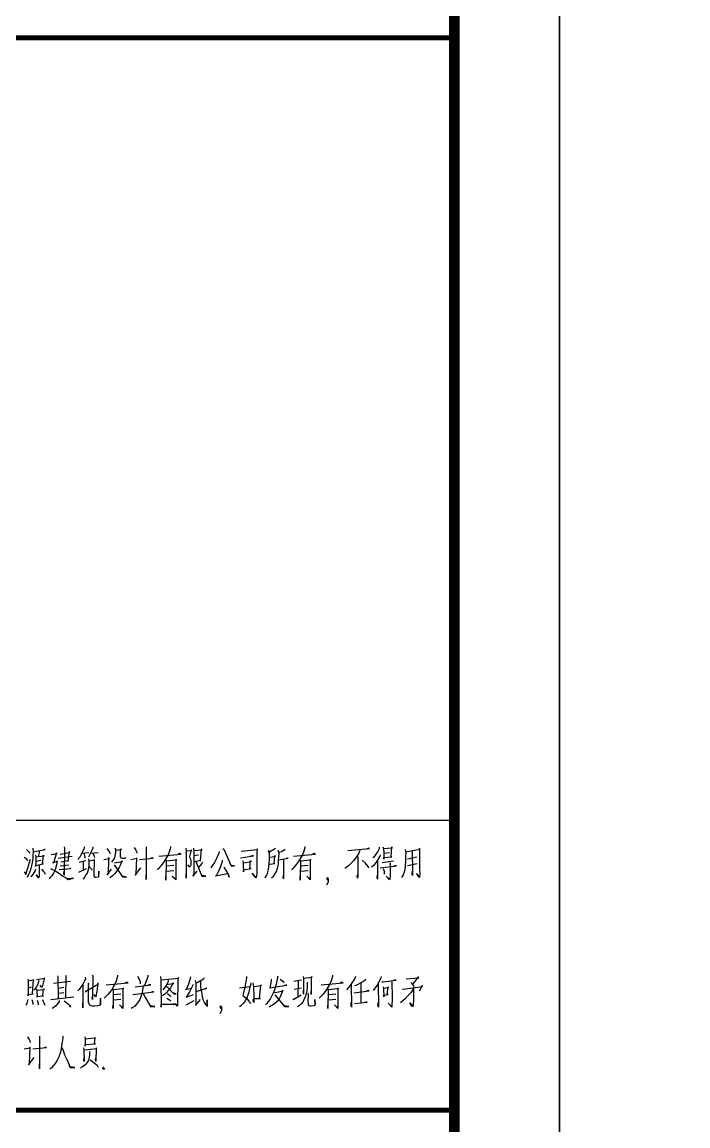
# Model space of a CAD drawing. Extents: x 2025205 to 2402328, y -557483 to 329036.
# Drawn here: x 2169999 to 2179515, y 88329 to 104105 of the extents above; entities that cross this region are included whole.
import ezdxf

# ---------------------------------------------------------------- set-up
doc = ezdxf.new("R2010")
doc.units = 0
doc.header["$LTSCALE"] = 1500
doc.header["$MEASUREMENT"] = 0
doc.layers.add('PUB_TITLE', color=4, linetype='Continuous')

msp = doc.modelspace()

# ---------------------------------------------------------------- linework, layer by layer
at = {"layer": 'PUB_TITLE'}
for p, q in [((2165677.3, 92696.4), (2176177.3, 92696.4)), ((2170151, 92296.6), (2170157, 92247.5)), ((2170601.5, 92319.3), (2170604.5, 92292.8)), ((2170604.5, 92292.8), (2170601.5, 91911.1)), ((2170885.7, 92296.6), (2170843.4, 92205.9)), ((2170885.7, 92315.5), (2170885.7, 92296.6)), ((2171009.7, 92296.6), (2170988.5, 92243.7)), ((2171012.7, 92315.5), (2171009.7, 92296.6)), ((2171212.3, 92292.8), (2171248.6, 92239.9)), ((2171330.2, 92300.4), (2171333.2, 92266.4)), ((2171599.3, 92307.9), (2171623.5, 92270.1)), ((2171771.7, 92319.3), (2171774.7, 92292.8)), ((2171774.7, 92292.8), (2171774.7, 91850.6)), ((2172119.4, 92304.1), (2172101.2, 92239.9)), ((2172119.4, 92323), (2172119.4, 92304.1)), ((2172340.1, 92300.4), (2172346.1, 92255)), ((2172448.9, 92296.6), (2172452, 92262.6)), ((2172869.2, 92292.8), (2172884.3, 92285.3)), ((2173619.1, 92292.8), (2173607, 92285.3)), ((2174039.4, 92304.1), (2174021.2, 92239.9)), ((2174039.4, 92323), (2174039.4, 92304.1)), ((2174653.2, 92262.6), (2174964.6, 92292.8)), ((2174952.5, 92296.6), (2174919.2, 92285.3)), ((2174964.6, 92292.8), (2174952.5, 92296.6)), ((2175103.7, 92311.7), (2175100.7, 92289)), ((2175155.1, 92319.3), (2175164.2, 92289)), ((2175279.1, 92300.4), (2175164.2, 92289)), ((2175273, 92175.6), (2175282.1, 92315.5)), ((2175288.1, 92311.7), (2175279.1, 92300.4)), ((2175282.1, 92315.5), (2175288.1, 92311.7)), ((2175678.2, 92296.6), (2175678.2, 92239.9)), ((2175684.2, 92285.3), (2175678.2, 92296.6)), ((2170027, 92168.1), (2170057.3, 92149.2)), ((2170054.2, 91922.4), (2170117.7, 92141.6)), ((2170057.3, 92149.2), (2170066.3, 92137.8)), ((2170063.3, 92277.7), (2170093.5, 92251.2)), ((2170066.3, 92137.8), (2170075.4, 92119)), ((2170093.5, 92251.2), (2170102.6, 92239.9)), ((2170102.6, 92239.9), (2170108.7, 92228.6)), ((2170151, 92145.4), (2170141.9, 92092.5)), ((2170154, 92198.3), (2170151, 92145.4)), ((2170157, 92247.5), (2170154, 92198.3)), ((2170160.1, 92247.5), (2170329.4, 92277.7)), ((2170190.3, 92198.3), (2170196.3, 92171.9)), ((2170311.2, 92183.2), (2170193.3, 92168.1)), ((2170196.3, 92171.9), (2170196.3, 92100.1)), ((2170241.7, 92232.3), (2170229.6, 92175.6)), ((2170241.7, 92255), (2170241.7, 92232.3)), ((2170290.1, 92069.8), (2170305.2, 92198.3)), ((2170320.3, 92277.7), (2170305.2, 92273.9)), ((2170305.2, 92198.3), (2170311.2, 92183.2)), ((2170329.4, 92277.7), (2170320.3, 92277.7)), ((2170417.1, 92209.7), (2170498.7, 92221)), ((2170480.6, 92198.3), (2170447.3, 92084.9)), ((2170486.6, 92228.6), (2170480.6, 92198.3)), ((2170498.7, 92221), (2170486.6, 92228.6)), ((2170516.9, 92156.7), (2170716.4, 92183.2)), ((2170544.1, 92213.4), (2170683.2, 92236.1)), ((2170671.1, 92251.2), (2170652.9, 92111.4)), ((2170683.2, 92236.1), (2170671.1, 92251.2)), ((2170807.1, 92149.2), (2170795, 92130.3)), ((2170825.3, 92171.9), (2170807.1, 92149.2)), ((2170843.4, 92205.9), (2170825.3, 92171.9)), ((2170855.5, 92224.8), (2170952.3, 92236.1)), ((2170879.7, 92224.8), (2170891.8, 92187)), ((2170891.8, 92187), (2170894.8, 92175.6)), ((2170894.8, 92175.6), (2170894.8, 92153)), ((2170964.3, 92198.3), (2170949.2, 92168.1)), ((2170949.2, 92145.4), (2170952.3, 92111.4)), ((2170988.5, 92243.7), (2170964.3, 92198.3)), ((2170982.5, 92224.8), (2171085.3, 92236.1)), ((2171012.7, 92224.8), (2171030.9, 92183.2)), ((2171027.8, 92137.8), (2171027.8, 92115.2)), ((2171036.9, 92130.3), (2171027.8, 92137.8)), ((2171030.9, 92183.2), (2171033.9, 92164.3)), ((2171166.9, 92134.1), (2171248.6, 92149.2)), ((2171233.4, 92134.1), (2171230.4, 91933.8)), ((2171236.5, 92164.3), (2171233.4, 92134.1)), ((2171248.6, 92149.2), (2171236.5, 92164.3)), ((2171248.6, 92239.9), (2171254.6, 92217.2)), ((2171306, 92137.8), (2171293.9, 92119)), ((2171318.1, 92160.5), (2171306, 92137.8)), ((2171327.2, 92194.5), (2171318.1, 92160.5)), ((2171333.2, 92228.6), (2171327.2, 92194.5)), ((2171333.2, 92266.4), (2171333.2, 92228.6)), ((2171336.3, 92270.1), (2171417.9, 92277.7)), ((2171411.8, 92289), (2171402.8, 92258.8)), ((2171402.8, 92258.8), (2171402.8, 92232.3)), ((2171402.8, 92232.3), (2171402.8, 92209.7)), ((2171402.8, 92209.7), (2171402.8, 92183.2)), ((2171402.8, 92183.2), (2171405.8, 92171.9)), ((2171405.8, 92171.9), (2171411.8, 92160.5)), ((2171417.9, 92277.7), (2171411.8, 92289)), ((2171411.8, 92160.5), (2171423.9, 92156.7)), ((2171423.9, 92156.7), (2171439.1, 92153)), ((2171439.1, 92153), (2171460.2, 92153)), ((2171460.2, 92153), (2171472.3, 92156.7)), ((2171472.3, 92156.7), (2171481.4, 92164.3)), ((2171554, 92137.8), (2171638.6, 92153)), ((2171623.5, 92270.1), (2171635.6, 92251.2)), ((2171632.6, 92160.5), (2171626.5, 91926.2)), ((2171638.6, 92153), (2171632.6, 92160.5)), ((2171635.6, 92251.2), (2171641.6, 92228.6)), ((2171677.9, 92137.8), (2171874.5, 92156.7)), ((2171862.4, 92160.5), (2171838.2, 92153)), ((2171874.5, 92156.7), (2171862.4, 92160.5)), ((2171956.1, 92183.2), (2172270.6, 92213.4)), ((2172064.9, 92164.3), (2172031.7, 92107.6)), ((2172083.1, 92194.5), (2172064.9, 92164.3)), ((2172101.2, 92239.9), (2172083.1, 92194.5)), ((2172198, 92137.8), (2172204, 92130.3)), ((2172198, 92130.3), (2172198, 92137.8)), ((2172252.4, 92221), (2172228.2, 92209.7)), ((2172270.6, 92213.4), (2172252.4, 92221)), ((2172346.1, 92255), (2172346.1, 91869.5)), ((2172349.2, 92258.8), (2172424.8, 92266.4)), ((2172415.7, 92273.9), (2172391.5, 92179.4)), ((2172391.5, 92179.4), (2172391.5, 92171.9)), ((2172391.5, 92171.9), (2172397.5, 92160.5)), ((2172397.5, 92160.5), (2172406.6, 92141.6)), ((2172406.6, 92141.6), (2172412.7, 92115.2)), ((2172424.8, 92266.4), (2172415.7, 92273.9)), ((2172452, 92262.6), (2172452, 91914.9)), ((2172455, 92262.6), (2172572.9, 92273.9)), ((2172518.5, 92198.3), (2172455, 92190.8)), ((2172560.8, 92285.3), (2172545.7, 92122.7)), ((2172572.9, 92273.9), (2172560.8, 92285.3)), ((2172778.5, 92149.2), (2172748.3, 92092.5)), ((2172811.8, 92224.8), (2172778.5, 92149.2)), ((2172814.8, 92251.2), (2172811.8, 92224.8)), ((2172884.3, 92285.3), (2172987.2, 92043.4)), ((2173123.2, 92160.5), (2173304.6, 92187)), ((2173132.3, 92255), (2173365.1, 92277.7)), ((2173286.5, 92187), (2173253.2, 92179.4)), ((2173304.6, 92187), (2173286.5, 92187)), ((2173359.1, 92289), (2173356, 92232.3)), ((2173356, 92232.3), (2173356, 92020.7)), ((2173365.1, 92277.7), (2173359.1, 92289)), ((2173519.3, 92266.4), (2173528.4, 92236.1)), ((2173525.4, 92236.1), (2173519.3, 92266.4)), ((2173607, 92285.3), (2173525.4, 92236.1)), ((2173528.4, 92137.8), (2173525.4, 92077.4)), ((2173528.4, 92236.1), (2173528.4, 92137.8)), ((2173616.1, 92179.4), (2173531.4, 92160.5)), ((2173600.9, 92077.4), (2173610, 92194.5)), ((2173610, 92194.5), (2173616.1, 92179.4)), ((2173661.4, 92266.4), (2173667.5, 92221)), ((2173667.5, 92236.1), (2173661.4, 92266.4)), ((2173664.4, 92175.6), (2173661.4, 92126.5)), ((2173667.5, 92221), (2173664.4, 92175.6)), ((2173664.4, 92130.3), (2173800.5, 92153)), ((2173712.8, 92247.5), (2173667.5, 92236.1)), ((2173761.2, 92277.7), (2173712.8, 92247.5)), ((2173734, 92137.8), (2173734, 91858.2)), ((2173791.4, 92156.7), (2173776.3, 92149.2)), ((2173800.5, 92153), (2173791.4, 92156.7)), ((2173876.1, 92183.2), (2174190.6, 92213.4)), ((2173984.9, 92164.3), (2173951.7, 92107.6)), ((2174003.1, 92194.5), (2173984.9, 92164.3)), ((2174021.2, 92239.9), (2174003.1, 92194.5)), ((2174118, 92137.8), (2174124, 92130.3)), ((2174118, 92130.3), (2174118, 92137.8)), ((2174172.4, 92221), (2174148.2, 92209.7)), ((2174190.6, 92213.4), (2174172.4, 92221)), ((2174774.1, 92168.1), (2174734.8, 92115.2)), ((2174807.4, 92217.2), (2174774.1, 92168.1)), ((2174795.3, 92179.4), (2174798.3, 92156.7)), ((2174798.3, 92156.7), (2174795.3, 91884.6)), ((2174825.5, 92266.4), (2174807.4, 92217.2)), ((2175025.1, 92171.9), (2175010, 92160.5)), ((2175055.3, 92213.4), (2175025.1, 92171.9)), ((2175085.5, 92137.8), (2175049.3, 92084.9)), ((2175082.5, 92251.2), (2175055.3, 92213.4)), ((2175100.7, 92289), (2175082.5, 92251.2)), ((2175109.7, 92183.2), (2175085.5, 92137.8)), ((2175115.8, 92202.1), (2175109.7, 92183.2)), ((2175164.2, 92289), (2175170.2, 92236.1)), ((2175167.2, 92164.3), (2175282.1, 92175.6)), ((2175170.2, 92141.6), (2175167.2, 92164.3)), ((2175170.2, 92228.6), (2175248.8, 92236.1)), ((2175170.2, 92236.1), (2175170.2, 92187)), ((2175170.2, 92187), (2175170.2, 92156.7)), ((2175170.2, 92156.7), (2175170.2, 92141.6)), ((2175282.1, 92175.6), (2175273, 92175.6)), ((2175472.6, 92281.5), (2175481.6, 92236.1)), ((2175481.6, 92236.1), (2175478.6, 92190.8)), ((2175478.6, 92190.8), (2175478.6, 92111.4)), ((2175481.6, 92243.7), (2175684.2, 92285.3)), ((2175638.9, 92171.9), (2175508.9, 92141.6)), ((2175572.3, 92258.8), (2175578.4, 91960.2)), ((2175678.2, 92239.9), (2175681.2, 92084.9)), ((2170123.8, 92009.3), (2170108.7, 91960.2)), ((2170135.9, 92050.9), (2170123.8, 92009.3)), ((2170141.9, 92092.5), (2170135.9, 92050.9)), ((2170187.3, 91979.1), (2170160.1, 91930)), ((2170190.3, 91998), (2170187.3, 91979.1)), ((2170196.3, 92100.1), (2170193.3, 92035.8)), ((2170193.3, 92050.9), (2170299.2, 92073.6)), ((2170193.3, 92035.8), (2170193.3, 92050.9)), ((2170199.4, 92111.4), (2170268.9, 92126.5)), ((2170244.7, 92054.7), (2170241.7, 91896)), ((2170275, 91998), (2170305.2, 91964)), ((2170299.2, 92073.6), (2170290.1, 92069.8)), ((2170405, 92009.3), (2170435.2, 91994.2)), ((2170435.2, 91994.2), (2170459.4, 91982.9)), ((2170441.3, 92092.5), (2170507.8, 92111.4)), ((2170447.3, 92084.9), (2170441.3, 92092.5)), ((2170459.4, 91982.9), (2170495.7, 91960.2)), ((2170477.5, 92005.6), (2170462.4, 91971.6)), ((2170489.6, 92058.5), (2170477.5, 92005.6)), ((2170501.7, 92119), (2170489.6, 92058.5)), ((2170507.8, 92111.4), (2170501.7, 92119)), ((2170528.9, 91994.2), (2170698.3, 92009.3)), ((2170544.1, 92043.4), (2170668, 92062.3)), ((2170662, 92115.2), (2170553.1, 92100.1)), ((2170652.9, 92111.4), (2170662, 92115.2)), ((2170689.2, 92013.1), (2170680.1, 92005.6)), ((2170698.3, 92009.3), (2170689.2, 92013.1)), ((2170810.1, 91956.4), (2170922, 92009.3)), ((2170816.2, 92100.1), (2170912.9, 92122.7)), ((2170870.6, 92107.6), (2170870.6, 91982.9)), ((2170949.2, 92016.9), (2170940.2, 91971.6)), ((2170955.3, 92062.3), (2170949.2, 92016.9)), ((2170952.3, 92111.4), (2170955.3, 92062.3)), ((2170955.3, 92115.2), (2171036.9, 92130.3)), ((2170955.3, 92035.8), (2170991.6, 91998)), ((2170991.6, 91998), (2170997.6, 91982.9)), ((2171027.8, 92115.2), (2171024.8, 91933.8)), ((2171215.3, 91918.6), (2171278.8, 91998)), ((2171293.9, 92119), (2171278.8, 92100.1)), ((2171315.1, 92054.7), (2171321.1, 92054.7)), ((2171318.1, 92088.7), (2171436, 92107.6)), ((2171321.1, 92054.7), (2171433, 91888.4)), ((2171369.5, 91994.2), (2171345.3, 91960.2)), ((2171384.6, 92020.7), (2171369.5, 91994.2)), ((2171399.7, 92050.9), (2171384.6, 92020.7)), ((2171414.9, 92088.7), (2171399.7, 92050.9)), ((2171427, 92119), (2171414.9, 92088.7)), ((2171436, 92107.6), (2171427, 92119)), ((2171614.4, 91911.1), (2171696.1, 92016.9)), ((2171950, 92009.3), (2171928.9, 91990.4)), ((2171983.3, 92047.1), (2171950, 92009.3)), ((2172031.7, 92107.6), (2171983.3, 92047.1)), ((2172052.9, 92130.3), (2172058.9, 92115.2)), ((2172058.9, 92115.2), (2172055.9, 91865.7)), ((2172058.9, 92115.2), (2172198, 92130.3)), ((2172167.7, 92050.9), (2172061.9, 92039.6)), ((2172061.9, 91967.8), (2172167.7, 91979.1)), ((2172204, 92130.3), (2172198, 92126.5)), ((2172198, 92126.5), (2172198, 91861.9)), ((2172370.3, 92062.3), (2172397.5, 92032)), ((2172397.5, 92028.2), (2172370.3, 92062.3)), ((2172406.6, 92047.1), (2172397.5, 92028.2)), ((2172409.6, 92066), (2172406.6, 92047.1)), ((2172412.7, 92092.5), (2172409.6, 92066)), ((2172412.7, 92115.2), (2172412.7, 92092.5)), ((2172554.8, 92122.7), (2172458, 92103.8)), ((2172482.2, 92107.6), (2172569.9, 91899.7)), ((2172566.9, 92077.4), (2172515.5, 92016.9)), ((2172545.7, 92122.7), (2172554.8, 92122.7)), ((2172575.9, 92100.1), (2172566.9, 92077.4)), ((2172718, 92047.1), (2172696.9, 92016.9)), ((2172748.3, 92092.5), (2172718, 92047.1)), ((2172832.9, 92032), (2172805.7, 91967.8)), ((2172857.1, 92103.8), (2172829.9, 92028.2)), ((2172829.9, 92028.2), (2172832.9, 92032)), ((2172857.1, 92126.5), (2172857.1, 92103.8)), ((2172884.3, 92024.5), (2172950.9, 91918.6)), ((2172990.2, 92050.9), (2172972, 92077.4)), ((2172987.2, 92043.4), (2172993.2, 92043.4)), ((2173035.5, 92043.4), (2172990.2, 92050.9)), ((2172993.2, 92043.4), (2173035.5, 92043.4)), ((2173153.4, 92115.2), (2173159.5, 92069.8)), ((2173159.5, 92069.8), (2173165.5, 91960.2)), ((2173274.4, 92103.8), (2173162.5, 92084.9)), ((2173162.5, 91986.7), (2173271.4, 92005.6)), ((2173165.5, 91960.2), (2173162.5, 91986.7)), ((2173256.3, 92005.6), (2173265.3, 92122.7)), ((2173271.4, 92005.6), (2173256.3, 92005.6)), ((2173265.3, 92122.7), (2173274.4, 92103.8)), ((2173356, 92020.7), (2173353, 91937.5)), ((2173516.3, 91994.2), (2173507.2, 91956.4)), ((2173522.3, 92035.8), (2173516.3, 91994.2)), ((2173525.4, 92077.4), (2173522.3, 92035.8)), ((2173534.4, 92066), (2173540.5, 92069.8)), ((2173540.5, 92069.8), (2173610, 92081.2)), ((2173610, 92081.2), (2173600.9, 92077.4)), ((2173646.3, 92005.6), (2173637.2, 91975.3)), ((2173652.3, 92047.1), (2173646.3, 92005.6)), ((2173658.4, 92084.9), (2173652.3, 92047.1)), ((2173661.4, 92126.5), (2173658.4, 92084.9)), ((2173870, 92009.3), (2173848.9, 91990.4)), ((2173903.3, 92047.1), (2173870, 92009.3)), ((2173951.7, 92107.6), (2173903.3, 92047.1)), ((2173972.9, 92130.3), (2173978.9, 92115.2)), ((2173978.9, 92115.2), (2173975.9, 91865.7)), ((2173978.9, 92115.2), (2174118, 92130.3)), ((2174087.7, 92050.9), (2173981.9, 92039.6)), ((2173981.9, 91967.8), (2174087.7, 91979.1)), ((2174124, 92130.3), (2174118, 92126.5)), ((2174118, 92126.5), (2174118, 91861.9)), ((2174641.1, 92028.2), (2174610.8, 92005.6)), ((2174668.3, 92050.9), (2174641.1, 92028.2)), ((2174704.6, 92084.9), (2174668.3, 92050.9)), ((2174734.8, 92115.2), (2174704.6, 92084.9)), ((2174901.1, 92088.7), (2174858.8, 92126.5)), ((2174946.5, 92035.8), (2174901.1, 92088.7)), ((2174955.5, 92013.1), (2174946.5, 92035.8)), ((2175022, 92050.9), (2174994.8, 92024.5)), ((2175049.3, 92084.9), (2175022, 92050.9)), ((2175079.5, 92119), (2175079.5, 91877.1)), ((2175115.8, 92016.9), (2175348.6, 92043.4)), ((2175146, 92092.5), (2175309.3, 92119)), ((2175161.1, 92005.6), (2175173.2, 91967.8)), ((2175254.9, 92092.5), (2175260.9, 92077.4)), ((2175260.9, 92077.4), (2175260.9, 91967.8)), ((2175339.5, 92050.9), (2175312.3, 92039.6)), ((2175348.6, 92043.4), (2175339.5, 92050.9)), ((2175469.5, 91998), (2175460.5, 91956.4)), ((2175475.6, 92039.6), (2175469.5, 91998)), ((2175478.6, 92111.4), (2175475.6, 92039.6)), ((2175505.8, 92050.9), (2175644.9, 92081.2)), ((2175681.2, 92084.9), (2175681.2, 92005.6)), ((2175681.2, 92005.6), (2175681.2, 91994.2)), ((2175681.2, 91994.2), (2175684.2, 91937.5)), ((2170027, 91960.2), (2170054.2, 91922.4)), ((2170093.5, 91922.4), (2170072.4, 91880.8)), ((2170108.7, 91960.2), (2170093.5, 91922.4)), ((2170160.1, 91930), (2170126.8, 91888.4)), ((2170199.4, 91918.6), (2170235.7, 91880.8)), ((2170235.7, 91873.3), (2170199.4, 91918.6)), ((2170238.7, 91877.1), (2170235.7, 91873.3)), ((2170241.7, 91896), (2170238.7, 91877.1)), ((2170305.2, 91964), (2170320.3, 91948.9)), ((2170320.3, 91948.9), (2170326.4, 91933.8)), ((2170326.4, 91933.8), (2170329.4, 91926.2)), ((2170402, 91877.1), (2170386.8, 91861.9)), ((2170423.1, 91903.5), (2170402, 91877.1)), ((2170447.3, 91941.3), (2170423.1, 91903.5)), ((2170462.4, 91971.6), (2170447.3, 91941.3)), ((2170495.7, 91960.2), (2170532, 91933.8)), ((2170532, 91933.8), (2170580.3, 91899.7)), ((2170580.3, 91899.7), (2170619.7, 91877.1)), ((2170595.5, 91937.5), (2170601.5, 91971.6)), ((2170601.5, 91911.1), (2170595.5, 91937.5)), ((2170619.7, 91877.1), (2170625.7, 91873.3)), ((2170625.7, 91873.3), (2170659, 91850.6)), ((2170662, 91858.2), (2170628.7, 91869.5)), ((2170659, 91850.6), (2170734.6, 91869.5)), ((2170731.5, 91869.5), (2170662, 91858.2)), ((2170734.6, 91869.5), (2170731.5, 91869.5)), ((2170876.7, 91861.9), (2170867.6, 91854.4)), ((2170891.8, 91884.6), (2170876.7, 91861.9)), ((2170912.9, 91914.9), (2170891.8, 91884.6)), ((2170928.1, 91941.3), (2170912.9, 91914.9)), ((2170940.2, 91971.6), (2170928.1, 91941.3)), ((2171024.8, 91933.8), (2171024.8, 91907.3)), ((2171024.8, 91907.3), (2171030.9, 91892.2)), ((2171030.9, 91892.2), (2171039.9, 91884.6)), ((2171039.9, 91884.6), (2171052, 91884.6)), ((2171052, 91884.6), (2171091.3, 91888.4)), ((2171097.4, 91967.8), (2171091.3, 91892.2)), ((2171091.3, 91888.4), (2171097.4, 91892.2)), ((2171097.4, 91892.2), (2171097.4, 91967.8)), ((2171230.4, 91933.8), (2171215.3, 91918.6)), ((2171269.7, 91884.6), (2171251.6, 91873.3)), ((2171290.9, 91903.5), (2171269.7, 91884.6)), ((2171318.1, 91930), (2171290.9, 91903.5)), ((2171345.3, 91960.2), (2171318.1, 91930)), ((2171433, 91896), (2171417.9, 91911.1)), ((2171490.5, 91884.6), (2171433, 91896)), ((2171433, 91888.4), (2171490.5, 91884.6)), ((2171626.5, 91926.2), (2171614.4, 91911.1)), ((2171771.7, 91880.8), (2171774.7, 91918.6)), ((2171774.7, 91850.6), (2171771.7, 91880.8)), ((2172052.9, 91865.7), (2172055.9, 91892.2)), ((2172055.9, 91843), (2172052.9, 91865.7)), ((2172055.9, 91865.7), (2172055.9, 91843)), ((2172146.6, 91896), (2172195, 91854.4)), ((2172195, 91846.8), (2172146.6, 91896)), ((2172198, 91861.9), (2172195, 91846.8)), ((2172343.1, 91899.7), (2172346.1, 91933.8)), ((2172346.1, 91869.5), (2172343.1, 91899.7)), ((2172439.9, 91899.7), (2172500.3, 91971.6)), ((2172452, 91914.9), (2172439.9, 91899.7)), ((2172569.9, 91907.3), (2172557.8, 91930)), ((2172624.3, 91896), (2172569.9, 91907.3)), ((2172569.9, 91899.7), (2172624.3, 91896)), ((2172763.4, 91903.5), (2172932.7, 91937.5)), ((2172775.5, 91903.5), (2172763.4, 91903.5)), ((2172805.7, 91967.8), (2172775.5, 91903.5)), ((2172956.9, 91884.6), (2172944.8, 91926.2)), ((2172950.9, 91918.6), (2172956.9, 91884.6)), ((2173289.5, 91941.3), (2173340.9, 91884.6)), ((2173340.9, 91873.3), (2173289.5, 91941.3)), ((2173343.9, 91880.8), (2173340.9, 91873.3)), ((2173350, 91899.7), (2173343.9, 91880.8)), ((2173353, 91937.5), (2173350, 91899.7)), ((2173480, 91892.2), (2173467.9, 91869.5)), ((2173495.1, 91918.6), (2173480, 91892.2)), ((2173507.2, 91956.4), (2173495.1, 91918.6)), ((2173576.8, 91884.6), (2173561.6, 91869.5)), ((2173591.9, 91903.5), (2173576.8, 91884.6)), ((2173607, 91926.2), (2173591.9, 91903.5)), ((2173622.1, 91952.7), (2173607, 91926.2)), ((2173637.2, 91975.3), (2173622.1, 91952.7)), ((2173731, 91877.1), (2173734, 91907.3)), ((2173734, 91858.2), (2173731, 91877.1)), ((2173972.9, 91865.7), (2173975.9, 91892.2)), ((2173975.9, 91843), (2173972.9, 91865.7)), ((2173975.9, 91865.7), (2173975.9, 91843)), ((2174066.6, 91896), (2174115, 91854.4)), ((2174115, 91846.8), (2174066.6, 91896)), ((2174118, 91861.9), (2174115, 91846.8)), ((2174362.9, 91880.8), (2174347.8, 91861.9)), ((2174347.8, 91861.9), (2174362.9, 91843)), ((2174378, 91861.9), (2174362.9, 91880.8)), ((2174362.9, 91843), (2174378, 91861.9)), ((2174362.9, 91790.1), (2174378, 91824.1)), ((2174378, 91824.1), (2174378, 91861.9)), ((2174789.2, 91896), (2174795.3, 91922.4)), ((2174792.3, 91869.5), (2174789.2, 91896)), ((2174795.3, 91884.6), (2174792.3, 91869.5)), ((2175073.4, 91880.8), (2175076.5, 91911.1)), ((2175076.5, 91854.4), (2175073.4, 91880.8)), ((2175079.5, 91877.1), (2175076.5, 91854.4)), ((2175173.2, 91967.8), (2175176.3, 91945.1)), ((2175176.3, 91945.1), (2175176.3, 91926.2)), ((2175200.4, 91899.7), (2175251.8, 91854.4)), ((2175251.8, 91846.8), (2175200.4, 91899.7)), ((2175254.9, 91858.2), (2175251.8, 91846.8)), ((2175260.9, 91899.7), (2175254.9, 91858.2)), ((2175260.9, 91967.8), (2175260.9, 91899.7)), ((2175433.3, 91892.2), (2175421.2, 91873.3)), ((2175445.4, 91914.9), (2175433.3, 91892.2)), ((2175460.5, 91956.4), (2175445.4, 91914.9)), ((2175575.4, 91930), (2175578.4, 91975.3)), ((2175578.4, 91907.3), (2175575.4, 91930)), ((2175578.4, 91960.2), (2175578.4, 91907.3)), ((2175635.8, 91933.8), (2175678.2, 91892.2)), ((2175681.2, 91880.8), (2175635.8, 91933.8)), ((2175684.2, 91937.5), (2175681.2, 91899.7)), ((2175681.2, 91899.7), (2175681.2, 91880.8)), ((2174350.8, 91775), (2174362.9, 91790.1)), ((2170080.7, 90428.1), (2170086.8, 90397.9)), ((2170165.4, 90413), (2170086.8, 90397.9)), ((2170147.3, 90216.5), (2170162.4, 90420.5)), ((2170162.4, 90420.5), (2170165.4, 90413)), ((2170204.7, 90420.5), (2170325.7, 90439.4)), ((2170238, 90405.4), (2170222.9, 90356.3)), ((2170310.5, 90413), (2170292.4, 90337.4)), ((2170319.6, 90443.2), (2170310.5, 90413)), ((2170325.7, 90439.4), (2170319.6, 90443.2)), ((2170504, 90473.5), (2170510.1, 90454.6)), ((2170510.1, 90454.6), (2170516.1, 90152.2)), ((2170622, 90484.8), (2170625, 90473.5)), ((2170625, 90473.5), (2170622, 90159.8)), ((2170897.1, 90413), (2170866.9, 90356.3)), ((2170906.2, 90428.1), (2170897.1, 90413)), ((2170903.2, 90454.6), (2170906.2, 90428.1)), ((2170999.9, 90481), (2171015, 90462.1)), ((2171009, 90465.9), (2171006, 90133.3)), ((2171015, 90462.1), (2171009, 90465.9)), ((2171344.6, 90401.7), (2171326.5, 90356.3)), ((2171362.8, 90465.9), (2171344.6, 90401.7)), ((2171362.8, 90484.8), (2171362.8, 90465.9)), ((2171650, 90469.7), (2171674.2, 90428.1)), ((2171674.2, 90428.1), (2171689.3, 90394.1)), ((2171795.1, 90458.3), (2171749.8, 90333.6)), ((2171795.1, 90484.8), (2171795.1, 90458.3)), ((2171976.6, 90465.9), (2171982.6, 90416.8)), ((2171982.6, 90416.8), (2171988.6, 90027.5)), ((2171985.6, 90416.8), (2172239.6, 90439.4)), ((2172085.4, 90413), (2172085.4, 90394.1)), ((2172224.5, 90416.8), (2172221.5, 90076.6)), ((2172230.5, 90450.8), (2172224.5, 90416.8)), ((2172239.6, 90439.4), (2172230.5, 90450.8)), ((2172402.9, 90435.7), (2172378.7, 90356.3)), ((2172405.9, 90458.3), (2172402.9, 90435.7)), ((2172472.4, 90405.4), (2172481.5, 90367.6)), ((2172590.3, 90424.3), (2172520.8, 90382.8)), ((2172599.4, 90447), (2172590.3, 90424.3)), ((2173207.2, 90443.2), (2173183, 90310.9)), ((2173207.2, 90462.1), (2173207.2, 90443.2)), ((2173560.9, 90401.7), (2173539.8, 90295.8)), ((2173557.9, 90424.3), (2173560.9, 90401.7)), ((2173645.6, 90424.3), (2173630.5, 90352.5)), ((2173651.6, 90439.4), (2173645.6, 90424.3)), ((2173648.6, 90469.7), (2173651.6, 90439.4)), ((2173687.9, 90428.1), (2173724.2, 90397.9)), ((2173993.3, 90413), (2173884.5, 90390.3)), ((2174017.5, 90462.1), (2174023.5, 90435.7)), ((2174023.5, 90435.7), (2174020.5, 90329.8)), ((2174026.6, 90439.4), (2174144.5, 90454.6)), ((2174135.4, 90465.9), (2174132.4, 90447)), ((2174132.4, 90447), (2174132.4, 90258)), ((2174144.5, 90454.6), (2174135.4, 90465.9)), ((2174416.6, 90401.7), (2174398.5, 90356.3)), ((2174434.8, 90465.9), (2174416.6, 90401.7)), ((2174434.8, 90484.8), (2174434.8, 90465.9)), ((2174746.2, 90420.5), (2174709.9, 90371.4)), ((2174755.3, 90435.7), (2174746.2, 90420.5)), ((2174764.3, 90465.9), (2174755.3, 90435.7)), ((2174903.4, 90413), (2174879.2, 90394.1)), ((2174909.5, 90424.3), (2174903.4, 90413)), ((2175127.2, 90447), (2175103, 90394.1)), ((2175130.2, 90465.9), (2175127.2, 90447)), ((2175157.4, 90386.5), (2175344.9, 90413)), ((2175335.8, 90416.8), (2175308.6, 90405.4)), ((2175344.9, 90413), (2175335.8, 90416.8)), ((2175490, 90431.9), (2175668.4, 90447)), ((2175659.3, 90458.3), (2175577.7, 90348.7)), ((2175668.4, 90447), (2175659.3, 90458.3)), ((2170086.8, 90397.9), (2170086.8, 90288.3)), ((2170086.8, 90288.3), (2170086.8, 90186.2)), ((2170089.8, 90303.4), (2170132.1, 90314.7)), ((2170192.6, 90295.8), (2170171.5, 90269.4)), ((2170207.7, 90322.3), (2170192.6, 90295.8)), ((2170222.9, 90356.3), (2170207.7, 90322.3)), ((2170207.7, 90280.7), (2170210.8, 90258)), ((2170313.6, 90273.1), (2170210.8, 90261.8)), ((2170210.8, 90258), (2170213.8, 90167.3)), ((2170280.3, 90307.2), (2170259.1, 90341.2)), ((2170286.3, 90314.7), (2170280.3, 90307.2)), ((2170292.4, 90337.4), (2170286.3, 90314.7)), ((2170295.4, 90193.8), (2170307.5, 90288.3)), ((2170307.5, 90288.3), (2170313.6, 90273.1)), ((2170449.6, 90367.6), (2170691.5, 90397.9)), ((2170516.1, 90295.8), (2170597.8, 90310.9)), ((2170815.5, 90276.9), (2170794.3, 90258)), ((2170833.6, 90307.2), (2170815.5, 90276.9)), ((2170866.9, 90356.3), (2170833.6, 90307.2)), ((2170869.9, 90356.3), (2170869.9, 90016.1)), ((2170903.2, 90250.5), (2170909.2, 90246.7)), ((2170909.2, 90246.7), (2170912.2, 90254.2)), ((2170912.2, 90254.2), (2171090.6, 90360.1)), ((2170942.5, 90371.4), (2170951.5, 90352.5)), ((2170945.5, 90360.1), (2170945.5, 90129.5)), ((2170951.5, 90352.5), (2170945.5, 90360.1)), ((2171066.4, 90242.9), (2171060.4, 90212.7)), ((2171072.5, 90292), (2171066.4, 90242.9)), ((2171081.6, 90371.4), (2171072.5, 90292)), ((2171090.6, 90360.1), (2171081.6, 90371.4)), ((2171199.5, 90345), (2171513.9, 90375.2)), ((2171275.1, 90269.4), (2171226.7, 90208.9)), ((2171308.3, 90326.1), (2171275.1, 90269.4)), ((2171296.2, 90292), (2171302.3, 90276.9)), ((2171302.3, 90276.9), (2171299.3, 90027.5)), ((2171302.3, 90276.9), (2171441.4, 90292)), ((2171326.5, 90356.3), (2171308.3, 90326.1)), ((2171441.4, 90299.6), (2171447.4, 90292)), ((2171441.4, 90292), (2171441.4, 90299.6)), ((2171447.4, 90292), (2171441.4, 90288.3)), ((2171441.4, 90288.3), (2171441.4, 90023.7)), ((2171495.8, 90382.8), (2171471.6, 90371.4)), ((2171513.9, 90375.2), (2171495.8, 90382.8)), ((2171583.5, 90208.9), (2171882.8, 90242.9)), ((2171616.7, 90318.5), (2171840.5, 90345)), ((2171689.3, 90394.1), (2171689.3, 90360.1)), ((2171722.6, 90276.9), (2171713.5, 90224)), ((2171728.6, 90326.1), (2171722.6, 90276.9)), ((2171831.4, 90348.7), (2171795.1, 90341.2)), ((2171840.5, 90345), (2171831.4, 90348.7)), ((2171864.7, 90246.7), (2171840.5, 90235.4)), ((2171879.8, 90242.9), (2171864.7, 90246.7)), ((2172024.9, 90292), (2172009.8, 90273.1)), ((2172058.2, 90337.4), (2172024.9, 90292)), ((2172085.4, 90394.1), (2172058.2, 90337.4)), ((2172088.4, 90265.6), (2172061.2, 90235.4)), ((2172064.2, 90314.7), (2172073.3, 90314.7)), ((2172070.3, 90356.3), (2172082.4, 90352.5)), ((2172073.3, 90314.7), (2172167, 90216.5)), ((2172082.4, 90352.5), (2172167, 90363.9)), ((2172118.7, 90303.4), (2172088.4, 90265.6)), ((2172158, 90375.2), (2172118.7, 90303.4)), ((2172167, 90363.9), (2172158, 90375.2)), ((2172336.4, 90276.9), (2172421, 90299.6)), ((2172345.4, 90276.9), (2172336.4, 90276.9)), ((2172378.7, 90356.3), (2172345.4, 90276.9)), ((2172393.8, 90246.7), (2172351.5, 90171.1)), ((2172436.1, 90329.8), (2172393.8, 90246.7)), ((2172439.2, 90348.7), (2172436.1, 90329.8)), ((2172481.5, 90367.6), (2172484.5, 90250.5)), ((2172520.8, 90382.8), (2172484.5, 90367.6)), ((2172484.5, 90250.5), (2172484.5, 90152.2)), ((2172487.5, 90250.5), (2172641.7, 90295.8)), ((2172548, 90390.3), (2172551, 90322.3)), ((2172551, 90322.3), (2172560.1, 90258)), ((2172560.1, 90258), (2172563.1, 90250.5)), ((2172563.1, 90250.5), (2172569.2, 90212.7)), ((2172632.7, 90299.6), (2172605.5, 90284.5)), ((2172641.7, 90295.8), (2172632.7, 90299.6)), ((2173107.4, 90303.4), (2173255.5, 90322.3)), ((2173183, 90310.9), (2173161.8, 90231.6)), ((2173255.5, 90318.5), (2173240.4, 90239.1)), ((2173267.6, 90352.5), (2173255.5, 90318.5)), ((2173261.6, 90375.2), (2173267.6, 90352.5)), ((2173297.9, 90371.4), (2173306.9, 90314.7)), ((2173415.8, 90329.8), (2173306.9, 90314.7)), ((2173306.9, 90314.7), (2173310, 90182.4)), ((2173391.6, 90148.4), (2173409.7, 90345)), ((2173409.7, 90345), (2173415.8, 90329.8)), ((2173533.7, 90303.4), (2173781.7, 90341.2)), ((2173539.8, 90295.8), (2173533.7, 90303.4)), ((2173603.3, 90258), (2173585.1, 90216.5)), ((2173618.4, 90303.4), (2173603.3, 90258)), ((2173630.5, 90352.5), (2173618.4, 90303.4)), ((2173618.4, 90235.4), (2173730.3, 90258)), ((2173715.1, 90242.9), (2173694, 90182.4)), ((2173721.2, 90269.4), (2173715.1, 90242.9)), ((2173730.3, 90258), (2173721.2, 90269.4)), ((2173724.2, 90397.9), (2173736.3, 90382.8)), ((2173736.3, 90382.8), (2173742.3, 90371.4)), ((2173766.5, 90341.2), (2173748.4, 90337.4)), ((2173781.7, 90341.2), (2173766.5, 90341.2)), ((2173887.5, 90280.7), (2173993.3, 90303.4)), ((2173944.9, 90397.9), (2173941.9, 90174.9)), ((2174020.5, 90329.8), (2174020.5, 90212.7)), ((2174020.5, 90231.6), (2174020.5, 90261.8)), ((2174068.9, 90261.8), (2174062.9, 90224)), ((2174068.9, 90379), (2174081, 90367.6)), ((2174071.9, 90310.9), (2174068.9, 90261.8)), ((2174074.9, 90367.6), (2174071.9, 90310.9)), ((2174081, 90367.6), (2174074.9, 90367.6)), ((2174129.4, 90231.6), (2174132.4, 90254.2)), ((2174132.4, 90258), (2174132.4, 90208.9)), ((2174271.5, 90345), (2174585.9, 90375.2)), ((2174347.1, 90269.4), (2174298.7, 90208.9)), ((2174380.3, 90326.1), (2174347.1, 90269.4)), ((2174368.2, 90292), (2174374.3, 90276.9)), ((2174374.3, 90276.9), (2174371.3, 90027.5)), ((2174374.3, 90276.9), (2174513.4, 90292)), ((2174398.5, 90356.3), (2174380.3, 90326.1)), ((2174513.4, 90299.6), (2174519.4, 90292)), ((2174513.4, 90292), (2174513.4, 90299.6)), ((2174519.4, 90292), (2174513.4, 90288.3)), ((2174513.4, 90288.3), (2174513.4, 90023.7)), ((2174567.8, 90382.8), (2174543.6, 90371.4)), ((2174585.9, 90375.2), (2174567.8, 90382.8)), ((2174661.5, 90303.4), (2174634.3, 90273.1)), ((2174685.7, 90333.6), (2174661.5, 90303.4)), ((2174709.9, 90371.4), (2174685.7, 90333.6)), ((2174703.9, 90360.1), (2174706.9, 90027.5)), ((2174740.1, 90231.6), (2174960.9, 90258)), ((2174767.4, 90333.6), (2174752.2, 90329.8)), ((2174797.6, 90348.7), (2174767.4, 90333.6)), ((2174839.9, 90371.4), (2174797.6, 90348.7)), ((2174879.2, 90394.1), (2174839.9, 90371.4)), ((2174839.9, 90367.6), (2174839.9, 90088)), ((2174948.8, 90261.8), (2174918.5, 90254.2)), ((2174960.9, 90258), (2174948.8, 90261.8)), ((2175042.5, 90299.6), (2175018.3, 90261.8)), ((2175072.7, 90341.2), (2175042.5, 90299.6)), ((2175103, 90394.1), (2175072.7, 90341.2)), ((2175087.9, 90363.9), (2175090.9, 90027.5)), ((2175142.3, 90390.3), (2175151.4, 90382.8)), ((2175151.4, 90382.8), (2175157.4, 90386.5)), ((2175157.4, 90314.7), (2175163.5, 90292)), ((2175163.5, 90292), (2175169.5, 90171.1)), ((2175223.9, 90303.4), (2175166.5, 90292)), ((2175217.9, 90205.1), (2175233, 90314.7)), ((2175236, 90303.4), (2175223.9, 90303.4)), ((2175233, 90314.7), (2175236, 90303.4)), ((2175278.3, 90394.1), (2175284.4, 90379)), ((2175284.4, 90379), (2175287.4, 90178.7)), ((2175435.6, 90284.5), (2175447.7, 90280.7)), ((2175447.7, 90280.7), (2175722.8, 90322.3)), ((2175553.5, 90379), (2175580.7, 90348.7)), ((2175589.8, 90280.7), (2175553.5, 90231.6)), ((2175580.7, 90348.7), (2175586.8, 90341.2)), ((2175586.8, 90341.2), (2175595.8, 90318.5)), ((2175592.8, 90303.4), (2175592.8, 90106.8)), ((2175716.8, 90333.6), (2175674.4, 90254.2)), ((2175722.8, 90322.3), (2175716.8, 90333.6)), ((2170071.7, 90095.5), (2170062.6, 90069.1)), ((2170083.8, 90137.1), (2170071.7, 90095.5)), ((2170083.8, 90205.1), (2170156.3, 90216.5)), ((2170086.8, 90186.2), (2170083.8, 90205.1)), ((2170138.2, 90133.3), (2170153.3, 90088)), ((2170156.3, 90216.5), (2170147.3, 90216.5)), ((2170153.3, 90088), (2170153.3, 90065.3)), ((2170207.7, 90178.7), (2170307.5, 90190)), ((2170213.8, 90167.3), (2170207.7, 90178.7)), ((2170216.8, 90125.7), (2170228.9, 90084.2)), ((2170228.9, 90084.2), (2170228.9, 90061.5)), ((2170289.4, 90133.3), (2170307.5, 90095.5)), ((2170307.5, 90190), (2170295.4, 90193.8)), ((2170307.5, 90095.5), (2170316.6, 90080.4)), ((2170410.3, 90133.3), (2170739.9, 90171.1)), ((2170531.3, 90106.8), (2170507.1, 90072.8)), ((2170513.1, 90227.8), (2170594.8, 90235.4)), ((2170531.3, 90122), (2170531.3, 90106.8)), ((2170600.8, 90114.4), (2170661.3, 90069.1)), ((2170866.9, 90046.4), (2170869.9, 90088)), ((2170945.5, 90129.5), (2170945.5, 90103.1)), ((2170945.5, 90103.1), (2170951.5, 90080.4)), ((2171002.9, 90152.2), (2171006, 90178.7)), ((2171006, 90133.3), (2171002.9, 90152.2)), ((2171024.1, 90205.1), (2171051.3, 90178.7)), ((2171051.3, 90171.1), (2171024.1, 90205.1)), ((2171057.4, 90190), (2171051.3, 90171.1)), ((2171051.3, 90178.7), (2171054.3, 90186.2)), ((2171060.4, 90212.7), (2171057.4, 90190)), ((2171117.8, 90156), (2171114.8, 90065.3)), ((2171123.9, 90065.3), (2171117.8, 90156)), ((2171193.4, 90171.1), (2171172.3, 90152.2)), ((2171226.7, 90208.9), (2171193.4, 90171.1)), ((2171411.1, 90212.7), (2171305.3, 90201.3)), ((2171305.3, 90129.5), (2171411.1, 90140.9)), ((2171665.1, 90106.8), (2171634.9, 90069.1)), ((2171683.3, 90137.1), (2171665.1, 90106.8)), ((2171698.4, 90171.1), (2171683.3, 90137.1)), ((2171713.5, 90224), (2171698.4, 90171.1)), ((2171731.6, 90220.2), (2171764.9, 90159.8)), ((2171764.9, 90159.8), (2171798.2, 90103.1)), ((2171798.2, 90103.1), (2171834.4, 90035)), ((2172034, 90208.9), (2172003.8, 90190)), ((2172061.2, 90235.4), (2172034, 90208.9)), ((2172067.3, 90156), (2172106.6, 90129.5)), ((2172079.4, 90220.2), (2172112.6, 90193.8)), ((2172106.6, 90129.5), (2172124.7, 90110.6)), ((2172112.6, 90193.8), (2172127.7, 90174.9)), ((2172167, 90224), (2172151.9, 90231.6)), ((2172200.3, 90216.5), (2172167, 90224)), ((2172167, 90216.5), (2172200.3, 90216.5)), ((2172342.4, 90167.3), (2172451.3, 90208.9)), ((2172351.5, 90171.1), (2172342.4, 90167.3)), ((2172342.4, 90057.7), (2172457.3, 90122)), ((2172475.5, 90050.2), (2172548, 90133.3)), ((2172484.5, 90152.2), (2172481.5, 90061.5)), ((2172569.2, 90212.7), (2172575.2, 90171.1)), ((2172575.2, 90171.1), (2172587.3, 90125.7)), ((2172587.3, 90125.7), (2172605.5, 90088)), ((2172605.5, 90088), (2172623.6, 90061.5)), ((2172644.8, 90129.5), (2172641.7, 90042.6)), ((2172650.8, 90035), (2172644.8, 90129.5)), ((2173164.8, 90084.2), (2173143.7, 90065.3)), ((2173161.8, 90231.6), (2173152.7, 90193.8)), ((2173152.7, 90193.8), (2173176.9, 90174.9)), ((2173189, 90118.2), (2173164.8, 90084.2)), ((2173176.9, 90174.9), (2173210.2, 90148.4)), ((2173207.2, 90148.4), (2173189, 90118.2)), ((2173213.2, 90159.8), (2173207.2, 90148.4)), ((2173210.2, 90148.4), (2173237.4, 90118.2)), ((2173225.3, 90197.6), (2173213.2, 90159.8)), ((2173240.4, 90239.1), (2173225.3, 90197.6)), ((2173237.4, 90118.2), (2173249.5, 90099.3)), ((2173249.5, 90099.3), (2173261.6, 90080.4)), ((2173303.9, 90125.7), (2173310, 90148.4)), ((2173310, 90091.7), (2173303.9, 90125.7)), ((2173310, 90182.4), (2173310, 90091.7)), ((2173310, 90148.4), (2173406.7, 90148.4)), ((2173406.7, 90148.4), (2173391.6, 90148.4)), ((2173518.6, 90106.8), (2173497.4, 90080.4)), ((2173542.8, 90140.9), (2173518.6, 90106.8)), ((2173564, 90178.7), (2173542.8, 90140.9)), ((2173585.1, 90216.5), (2173564, 90178.7)), ((2173603.3, 90239.1), (2173618.4, 90235.4)), ((2173609.3, 90201.3), (2173618.4, 90197.6)), ((2173645.6, 90106.8), (2173612.3, 90076.6)), ((2173618.4, 90197.6), (2173751.4, 90035)), ((2173672.8, 90144.6), (2173645.6, 90106.8)), ((2173694, 90182.4), (2173672.8, 90144.6)), ((2173869.3, 90144.6), (2173881.4, 90137.1)), ((2173881.4, 90137.1), (2173890.5, 90144.6)), ((2173890.5, 90144.6), (2173987.3, 90201.3)), ((2174014.5, 90106.8), (2173990.3, 90076.6)), ((2174032.6, 90144.6), (2174014.5, 90106.8)), ((2174020.5, 90212.7), (2174020.5, 90231.6)), ((2174047.7, 90178.7), (2174032.6, 90144.6)), ((2174056.8, 90208.9), (2174047.7, 90178.7)), ((2174062.9, 90224), (2174056.8, 90208.9)), ((2174084, 90224), (2174090.1, 90208.9)), ((2174087, 90201.3), (2174084, 90106.8)), ((2174084, 90106.8), (2174087, 90084.2)), ((2174090.1, 90208.9), (2174087, 90201.3)), ((2174087, 90084.2), (2174090.1, 90061.5)), ((2174132.4, 90208.9), (2174129.4, 90231.6)), ((2174180.8, 90137.1), (2174186.8, 90061.5)), ((2174189.8, 90061.5), (2174180.8, 90137.1)), ((2174265.4, 90171.1), (2174244.3, 90152.2)), ((2174298.7, 90208.9), (2174265.4, 90171.1)), ((2174483.1, 90212.7), (2174377.3, 90201.3)), ((2174377.3, 90129.5), (2174483.1, 90140.9)), ((2174700.8, 90057.7), (2174703.9, 90095.5)), ((2174752.2, 90076.6), (2174930.6, 90095.5)), ((2174915.5, 90099.3), (2174894.3, 90091.7)), ((2174930.6, 90095.5), (2174915.5, 90099.3)), ((2175084.8, 90057.7), (2175090.9, 90099.3)), ((2175166.5, 90193.8), (2175169.5, 90197.6)), ((2175169.5, 90171.1), (2175166.5, 90193.8)), ((2175169.5, 90197.6), (2175230, 90205.1)), ((2175230, 90205.1), (2175217.9, 90205.1)), ((2175230, 90084.2), (2175278.3, 90035)), ((2175281.4, 90027.5), (2175230, 90084.2)), ((2175287.4, 90114.4), (2175284.4, 90072.8)), ((2175287.4, 90178.7), (2175287.4, 90114.4)), ((2175441.6, 90114.4), (2175408.4, 90088)), ((2175474.9, 90144.6), (2175441.6, 90114.4)), ((2175514.2, 90186.2), (2175474.9, 90144.6)), ((2175553.5, 90231.6), (2175514.2, 90186.2)), ((2175541.4, 90088), (2175577.7, 90038.8)), ((2175574.7, 90035), (2175541.4, 90088)), ((2175592.8, 90106.8), (2175589.8, 90076.6)), ((2170062.6, 90069.1), (2170053.5, 90053.9)), ((2170316.6, 90080.4), (2170322.6, 90053.9)), ((2170452.6, 90019.9), (2170431.5, 90004.8)), ((2170479.9, 90046.4), (2170452.6, 90019.9)), ((2170507.1, 90072.8), (2170479.9, 90046.4)), ((2170661.3, 90069.1), (2170685.5, 90042.6)), ((2170691.5, 90023.7), (2170670.3, 90057.7)), ((2170685.5, 90042.6), (2170691.5, 90023.7)), ((2170869.9, 90016.1), (2170866.9, 90046.4)), ((2170951.5, 90080.4), (2170957.6, 90065.3)), ((2170957.6, 90065.3), (2170966.7, 90057.7)), ((2170966.7, 90057.7), (2170975.7, 90050.2)), ((2170975.7, 90050.2), (2170999.9, 90042.6)), ((2170999.9, 90042.6), (2171030.2, 90042.6)), ((2171030.2, 90042.6), (2171033.2, 90046.4)), ((2171033.2, 90046.4), (2171081.6, 90050.2)), ((2171081.6, 90050.2), (2171105.7, 90053.9)), ((2171114.8, 90065.3), (2171105.7, 90053.9)), ((2171105.7, 90053.9), (2171123.9, 90065.3)), ((2171296.2, 90027.5), (2171299.3, 90053.9)), ((2171299.3, 90004.8), (2171296.2, 90027.5)), ((2171299.3, 90027.5), (2171299.3, 90004.8)), ((2171390, 90057.7), (2171438.3, 90016.1)), ((2171438.3, 90008.6), (2171390, 90057.7)), ((2171441.4, 90023.7), (2171438.3, 90008.6)), ((2171574.4, 90016.1), (2171556.3, 90004.8)), ((2171604.6, 90035), (2171574.4, 90016.1)), ((2171634.9, 90069.1), (2171604.6, 90035)), ((2171834.4, 90042.6), (2171813.3, 90076.6)), ((2171891.9, 90035), (2171834.4, 90042.6)), ((2171834.4, 90035), (2171897.9, 90035)), ((2171897.9, 90035), (2171891.9, 90035)), ((2171985.6, 90069.1), (2172200.3, 90069.1)), ((2171988.6, 90027.5), (2171985.6, 90069.1)), ((2172185.2, 90072.8), (2172154.9, 90069.1)), ((2172200.3, 90069.1), (2172185.2, 90072.8)), ((2172218.4, 90038.8), (2172197.3, 90069.1)), ((2172221.5, 90076.6), (2172218.4, 90038.8)), ((2172481.5, 90061.5), (2172475.5, 90050.2)), ((2172623.6, 90061.5), (2172641.7, 90046.4)), ((2172641.7, 90046.4), (2172650.8, 90035)), ((2172838.3, 90042.6), (2172823.2, 90023.7)), ((2172823.2, 90023.7), (2172838.3, 90004.8)), ((2172826.2, 89936.8), (2172838.3, 89951.9)), ((2172853.4, 90023.7), (2172838.3, 90042.6)), ((2172838.3, 90004.8), (2172853.4, 90023.7)), ((2172838.3, 89951.9), (2172853.4, 89985.9)), ((2172853.4, 89985.9), (2172853.4, 90023.7)), ((2173125.5, 90042.6), (2173107.4, 90031.3)), ((2173143.7, 90065.3), (2173125.5, 90042.6)), ((2173497.4, 90080.4), (2173479.3, 90061.5)), ((2173551.9, 90038.8), (2173530.7, 90023.7)), ((2173579.1, 90053.9), (2173551.9, 90038.8)), ((2173612.3, 90076.6), (2173579.1, 90053.9)), ((2173751.4, 90042.6), (2173727.2, 90061.5)), ((2173811.9, 90035), (2173751.4, 90042.6)), ((2173751.4, 90035), (2173811.9, 90035)), ((2173963.1, 90050.2), (2173935.9, 90031.3)), ((2173990.3, 90076.6), (2173963.1, 90050.2)), ((2174090.1, 90061.5), (2174099.1, 90050.2)), ((2174099.1, 90050.2), (2174108.2, 90046.4)), ((2174108.2, 90046.4), (2174126.3, 90042.6)), ((2174126.3, 90042.6), (2174171.7, 90050.2)), ((2174171.7, 90050.2), (2174183.8, 90053.9)), ((2174186.8, 90061.5), (2174180.8, 90053.9)), ((2174183.8, 90053.9), (2174189.8, 90061.5)), ((2174368.2, 90027.5), (2174371.3, 90053.9)), ((2174371.3, 90004.8), (2174368.2, 90027.5)), ((2174371.3, 90027.5), (2174371.3, 90004.8)), ((2174462, 90057.7), (2174510.3, 90016.1)), ((2174510.3, 90008.6), (2174462, 90057.7)), ((2174513.4, 90023.7), (2174510.3, 90008.6)), ((2174706.9, 90027.5), (2174700.8, 90057.7)), ((2175090.9, 90027.5), (2175084.8, 90057.7)), ((2175278.3, 90035), (2175284.4, 90046.4)), ((2175284.4, 90046.4), (2175281.4, 90027.5)), ((2175284.4, 90072.8), (2175284.4, 90046.4)), ((2175580.7, 90035), (2175574.7, 90035)), ((2175586.8, 90050.2), (2175580.7, 90035)), ((2175589.8, 90076.6), (2175586.8, 90050.2)), ((2170247, 89611), (2170250.1, 89584.6)), ((2170579.6, 89611), (2170579.6, 89584.6)), ((2170074.7, 89599.7), (2170098.9, 89561.9)), ((2170098.9, 89561.9), (2170111, 89543)), ((2170108, 89452.3), (2170101.9, 89218)), ((2170114, 89444.7), (2170108, 89452.3)), ((2170111, 89543), (2170117, 89520.3)), ((2170250.1, 89584.6), (2170250.1, 89142.4)), ((2170337.7, 89452.3), (2170313.6, 89444.7)), ((2170349.8, 89448.5), (2170337.7, 89452.3)), ((2170564.5, 89471.2), (2170558.5, 89429.6)), ((2170573.6, 89527.9), (2170564.5, 89471.2)), ((2170564.5, 89459.8), (2170585.7, 89406.9)), ((2170579.6, 89584.6), (2170573.6, 89527.9)), ((2170894.1, 89599.7), (2170900.1, 89573.2)), ((2171039.2, 89580.8), (2170900.1, 89569.4)), ((2170900.1, 89573.2), (2170903.2, 89467.4)), ((2170903.2, 89490.1), (2171048.3, 89501.4)), ((2170903.2, 89467.4), (2170903.2, 89490.1)), ((2171036.2, 89501.4), (2171042.3, 89592.1)), ((2171048.3, 89501.4), (2171036.2, 89501.4)), ((2171048.3, 89580.8), (2171039.2, 89580.8)), ((2171042.3, 89592.1), (2171048.3, 89580.8)), ((2170029.3, 89429.6), (2170114, 89444.7)), ((2170089.8, 89202.8), (2170171.5, 89308.7)), ((2170153.3, 89429.6), (2170349.8, 89448.5)), ((2170525.2, 89316.2), (2170501, 89267.1)), ((2170546.4, 89380.5), (2170525.2, 89316.2)), ((2170558.5, 89429.6), (2170546.4, 89380.5)), ((2170585.7, 89406.9), (2170606.9, 89346.5)), ((2170606.9, 89346.5), (2170640.1, 89278.4)), ((2170879, 89444.7), (2170882, 89414.5)), ((2170882, 89414.5), (2170885, 89248.2)), ((2170882, 89274.6), (2170885, 89301.1)), ((2170885, 89414.5), (2171066.4, 89433.4)), ((2170957.6, 89308.7), (2170951.5, 89282.2)), ((2170963.6, 89350.2), (2170957.6, 89308.7)), ((2170963.6, 89391.8), (2170963.6, 89350.2)), ((2171048.3, 89267.1), (2171051.3, 89297.3)), ((2171057.4, 89444.7), (2171051.3, 89248.2)), ((2171066.4, 89433.4), (2171057.4, 89444.7)), ((2170101.9, 89218), (2170089.8, 89202.8)), ((2170247, 89172.6), (2170250.1, 89210.4)), ((2170250.1, 89142.4), (2170247, 89172.6)), ((2170419.4, 89157.5), (2170398.2, 89138.6)), ((2170449.6, 89191.5), (2170419.4, 89157.5)), ((2170473.8, 89221.7), (2170449.6, 89191.5)), ((2170501, 89267.1), (2170473.8, 89221.7)), ((2170640.1, 89278.4), (2170673.4, 89202.8)), ((2170673.4, 89202.8), (2170688.5, 89165)), ((2170688.5, 89172.6), (2170673.4, 89199.1)), ((2170755, 89161.3), (2170688.5, 89172.6)), ((2170688.5, 89165), (2170755, 89161.3)), ((2170860.8, 89172.6), (2170827.6, 89153.7)), ((2170882, 89187.7), (2170860.8, 89172.6)), ((2170885, 89248.2), (2170882, 89274.6)), ((2170900.1, 89202.8), (2170882, 89187.7)), ((2170924.3, 89229.3), (2170900.1, 89202.8)), ((2170942.5, 89255.7), (2170924.3, 89229.3)), ((2170951.5, 89282.2), (2170942.5, 89255.7)), ((2170972.7, 89270.9), (2171048.3, 89214.2)), ((2171051.3, 89248.2), (2171048.3, 89267.1)), ((2171048.3, 89214.2), (2171072.5, 89195.3)), ((2171072.5, 89195.3), (2171087.6, 89168.8)), ((2171165.9, 89171.7), (2171151.1, 89153.3)), ((2171151.1, 89153.3), (2171165.9, 89134.8)), ((2171165.9, 89134.8), (2171180.6, 89153.3))]:
    msp.add_line(p, q, dxfattribs=at)
at = {"layer": 'PUB_TITLE', "linetype": 'ByBlock'}
for points in [[(2066227.3, 57653.5), (2177677.3, 57653.5), (2177677.3, 120653.5), (2066227.3, 120653.5)], [(2177677.3, 57653.5), (2289127.3, 57653.5), (2289127.3, 120653.5), (2177677.3, 120653.5)]]:
    msp.add_lwpolyline(points, close=True, dxfattribs=at)
at = {"layer": 'PUB_TITLE', "linetype": 'ByBlock', "const_width": 150}
msp.add_lwpolyline([(2069977.3, 59153.5), (2176177.3, 59153.5), (2176177.3, 119153.5), (2069977.3, 119153.5)], close=True, dxfattribs=at)
at = {"layer": 'PUB_TITLE', "const_width": 75}
msp.add_lwpolyline([(2176177.3, 88553.5), (2176177.3, 103879.8), (2165677.3, 103879.8), (2165677.3, 88553.5)], close=True, dxfattribs=at)

doc.saveas('drawing.dxf')
